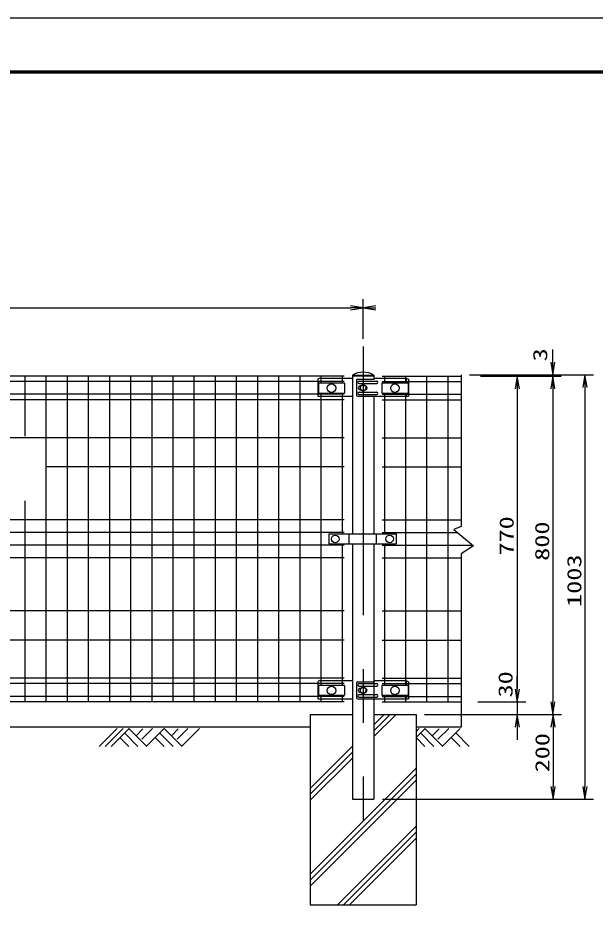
# Model space of a CAD drawing. Units: millimetres, scale not verified. Extents: x -1676 to 4264, y -2100 to 2100.
# Drawn here: x -7 to 1358, y -6 to 2100 of the extents above; entities that cross this region are included whole.
import ezdxf
from ezdxf.enums import TextEntityAlignment as Align

# ---------------------------------------------------------------- set-up
doc = ezdxf.new("R2010")
doc.units = ezdxf.units.MM
doc.header["$LTSCALE"] = 20
doc.linetypes.add('USER1', pattern=[50.8, 31.75, -6.35, 6.35, -6.35])
for name, color, linetype, lineweight in [('0-2_1', 7, 'Continuous', 25), ('0-3_0', 7, 'Continuous', 25), ('0-4_EXTCNT-L', 1, 'Continuous', 25), ('0-5_CENTLN-L', 4, 'USER1', 25), ('0-6_2', 7, 'Continuous', 25)]:
    doc.layers.add(name, color=color, linetype=linetype, lineweight=lineweight)
doc.styles.add('ＭＳ ゴシック', font='')
doc.styles.get('ＭＳ ゴシック').set_extended_font_data('MS Gothic')

# ---------------------------------------------------------------- blocks, each defined once
blk = doc.blocks.new('DARROWS')
at = {"layer": '0-3_0', "color": 2}
blk.add_line((0, 0), (-19.98, 0), dxfattribs=at)
blk.add_lwpolyline([(-20, -3.33), (0, 0), (-20, 3.33)], dxfattribs=at)

msp = doc.modelspace()

# ---------------------------------------------------------------- linework, layer by layer
at = {"layer": '0-2_1', "color": 4}
for p, q in [((764.48, 1253.56), (-1145.52, 1253.56)), ((9.48, 1253.56), (9.48, 1111.16)), ((59.48, 1253.56), (59.48, 1038.56)), ((109.48, 1253.56), (109.48, 1038.56)), ((159.48, 1253.56), (159.48, 483.56)), ((209.48, 1253.56), (209.48, 483.56)), ((259.48, 1253.56), (259.48, 483.56)), ((309.48, 1253.56), (309.48, 483.56)), ((359.48, 1253.56), (359.48, 483.56)), ((409.48, 1253.56), (409.48, 483.56)), ((459.48, 1253.56), (459.48, 483.56)), ((509.48, 1253.56), (509.48, 483.56)), ((559.48, 1253.56), (559.48, 483.56)), ((609.48, 1253.56), (609.48, 483.56)), ((659.48, 1253.56), (659.48, 483.56)), ((709.48, 1253.56), (709.48, 1236.31)), ((759.48, 1253.56), (759.48, 1236.31)), ((854.48, 1253.56), (1040.71, 1253.56)), ((859.48, 1253.56), (859.48, 1236.31)), ((909.48, 1253.56), (909.48, 1236.31)), ((959.48, 1253.56), (959.48, 483.56)), ((1009.48, 1253.56), (1009.48, 483.56)), ((1040.71, 1256.56), (1040.71, 897.81)), ((764.48, 1240.81), (-1145.52, 1240.81)), ((854.48, 1240.81), (1040.71, 1240.81)), ((764.48, 1210.56), (-1145.52, 1210.56)), ((709.48, 1213.31), (709.48, 1103.56)), ((759.48, 1213.31), (759.48, 1103.56)), ((854.48, 1210.56), (1040.71, 1210.56)), ((859.48, 1213.31), (859.48, 1103.56)), ((909.48, 1213.31), (909.48, 1103.56)), ((764.48, 1197.56), (-1145.52, 1197.56)), ((854.48, 1197.56), (1040.71, 1197.56)), ((764.48, 1107.56), (-1145.52, 1107.56)), ((709.48, 1103.56), (709.48, 643.42)), ((759.48, 1103.56), (759.48, 1038.56)), ((854.48, 1107.56), (1040.71, 1107.56)), ((859.48, 1103.56), (859.48, 1038.56)), ((759.48, 1069.15), (759.48, 880.23)), ((859.48, 1069.15), (859.48, 880.23)), ((764.48, 1038.56), (59.48, 1038.56)), ((59.48, 1038.56), (59.48, 483.56)), ((109.48, 1038.56), (109.48, 483.56)), ((854.48, 1038.56), (1040.71, 1038.56)), ((9.48, 958.46), (9.48, 483.56)), ((764.48, 913.56), (-1145.52, 913.56)), ((854.48, 913.56), (1040.71, 913.56)), ((1040.71, 897.81), (1024.12, 890.79)), ((764.48, 883.56), (-1145.52, 883.56)), ((854.48, 883.56), (1032.87, 883.56)), ((764.48, 853.56), (-1145.52, 853.56)), ((759.48, 856.9), (759.48, 747.24)), ((854.48, 853.56), (1069.18, 853.56)), ((764.48, 823.56), (-1145.52, 823.56)), ((854.48, 823.56), (1040.71, 823.56)), ((1040.71, 832.92), (1040.71, 423.56)), ((759.48, 747.24), (759.48, 629.56)), ((764.48, 698.56), (-1145.52, 698.56)), ((854.48, 698.56), (1040.71, 698.56)), ((709.48, 643.42), (709.48, 522.06)), ((759.48, 644.65), (759.48, 522.06)), ((859.48, 644.65), (859.48, 522.06)), ((764.48, 629.56), (-1145.52, 629.56)), ((854.48, 629.56), (1040.71, 629.56)), ((764.48, 539.56), (-1145.52, 539.56)), ((854.48, 539.56), (1040.71, 539.56)), ((764.48, 526.56), (-1145.52, 526.56)), ((854.48, 526.56), (1040.71, 526.56)), ((764.48, 496.31), (-1145.52, 496.31)), ((709.48, 499.06), (709.48, 483.56)), ((759.48, 499.06), (759.48, 483.56)), ((854.48, 496.31), (1040.71, 496.31)), ((859.48, 499.06), (859.48, 483.56)), ((909.48, 499.06), (909.48, 483.56)), ((764.48, 483.56), (-1145.52, 483.56)), ((854.48, 483.56), (1040.71, 483.56)), ((858.92, 453.56), (834.88, 429.53)), ((873.06, 453.56), (834.88, 415.38)), ((887.21, 453.56), (834.88, 401.24)), ((227.77, 420.55), (185.32, 378.1)), ((241.91, 420.55), (199.46, 378.1)), ((256.05, 420.55), (213.6, 378.1)), ((244.96, 409.95), (276.81, 378.1)), ((255.57, 420.56), (298.03, 378.1)), ((288.92, 419.45), (272.8, 403.33)), ((311.71, 420.55), (286.15, 394.98)), ((338.96, 420.55), (297.27, 378.86)), ((328.35, 409.95), (360.2, 378.1)), ((338.96, 420.56), (381.42, 378.1)), ((372.31, 419.45), (356.19, 403.33)), ((395.1, 420.55), (369.54, 394.98)), ((422.35, 420.55), (380.66, 378.86)), ((941.91, 420.55), (934.48, 413.13)), ((956.05, 420.55), (934.48, 398.99)), ((944.96, 409.95), (976.81, 378.1)), ((955.57, 420.56), (998.03, 378.1)), ((988.92, 419.45), (972.8, 403.33)), ((1011.71, 420.55), (986.15, 394.98)), ((1038.96, 420.55), (997.27, 378.86)), ((1028.35, 409.95), (1060.2, 378.1)), ((234.36, 399.35), (255.6, 378.1)), ((317.75, 399.35), (338.99, 378.1)), ((934.36, 399.35), (955.6, 378.1)), ((1017.75, 399.35), (1038.99, 378.1)), ((783.09, 377.74), (684.48, 279.12)), ((783.09, 363.59), (684.48, 264.98)), ((783.09, 349.45), (684.48, 250.84)), ((934.48, 326.42), (834.88, 226.82)), ((934.48, 298.13), (684.48, 48.13)), ((934.48, 312.27), (834.88, 212.67)), ((834.88, 226.82), (684.48, 76.42)), ((834.88, 212.67), (684.48, 62.27)), ((934.48, 189.42), (748.63, 3.56)), ((934.48, 175.28), (762.77, 3.56)), ((934.48, 161.14), (776.91, 3.56))]:
    msp.add_line(p, q, dxfattribs=at)
at = {"layer": '0-2_1'}
for p, q in [((707.38, 1248.73), (702.38, 1245.73)), ((702.38, 1245.73), (702.38, 1238.98)), ((707.48, 1248.73), (709.48, 1248.73)), ((709.48, 1248.73), (759.48, 1248.73)), ((759.48, 1248.73), (783.98, 1248.73)), ((784.08, 1255.56), (834.88, 1255.56)), ((784.08, 1255.56), (784.08, 1103.56)), ((793.69, 1243.73), (793.69, 1207.73)), ((795.69, 1245.73), (833.8, 1245.73)), ((834.88, 1255.56), (834.88, 1245.93)), ((836.8, 1248.73), (911.38, 1248.73)), ((911.38, 1248.73), (911.38, 1238.98)), ((916.38, 1245.73), (916.38, 1238.98)), ((702.38, 1238.98), (702.38, 1216.98)), ((800.05, 1241.73), (841.38, 1241.73)), ((800.05, 1235.73), (841.38, 1235.73)), ((802.39, 1230.23), (803.42, 1230.23)), ((911.38, 1238.98), (911.38, 1236.31)), ((916.38, 1238.98), (916.38, 1216.98)), ((702.38, 1216.98), (702.38, 1205.73)), ((702.38, 1205.73), (709.48, 1205.73)), ((709.48, 1205.73), (759.48, 1205.73)), ((759.48, 1205.73), (783.98, 1205.73)), ((795.69, 1205.73), (859.48, 1205.73)), ((800.05, 1215.73), (841.38, 1215.73)), ((800.05, 1209.73), (841.38, 1209.73)), ((802.39, 1221.23), (803.42, 1221.23)), ((834.88, 1205.73), (834.88, 1103.56)), ((859.48, 1205.73), (911.38, 1205.73)), ((911.08, 1205.73), (916.38, 1205.73)), ((911.38, 1213.31), (911.38, 1205.73)), ((916.38, 1216.98), (916.38, 1205.73)), ((784.08, 1103.56), (784.08, 1092.48)), ((834.88, 1103.56), (834.88, 1092.48)), ((784.08, 1091.42), (784.08, 880.23)), ((834.88, 1091.42), (834.88, 880.23)), ((727.94, 880.23), (887.62, 880.23)), ((775.3, 880.23), (775.3, 856.9)), ((840.26, 880.23), (840.26, 856.9)), ((727.94, 856.9), (887.62, 856.9)), ((784.08, 856.9), (784.08, 747.24)), ((834.88, 856.9), (834.88, 747.24)), ((784.08, 747.24), (784.08, 644.65)), ((834.88, 747.24), (834.88, 253.56)), ((784.08, 644.65), (784.08, 253.56)), ((834.88, 644.65), (834.88, 530.93)), ((707.38, 533.73), (702.38, 530.73)), ((707.48, 533.73), (709.48, 533.73)), ((709.48, 533.73), (759.48, 533.73)), ((759.48, 533.73), (783.98, 533.73)), ((793.69, 528.73), (793.69, 492.73)), ((795.69, 530.73), (833.8, 530.73)), ((800.05, 526.73), (841.38, 526.73)), ((836.8, 533.73), (911.38, 533.73)), ((911.08, 533.73), (911.38, 533.73)), ((911.38, 533.73), (916.38, 530.73)), ((911.38, 533.73), (911.38, 523.98)), ((800.05, 520.73), (841.38, 520.73)), ((802.39, 515.23), (803.42, 515.23)), ((802.39, 506.23), (803.42, 506.23)), ((911.38, 523.98), (911.38, 522.06)), ((702.38, 501.98), (702.38, 490.73)), ((702.38, 490.73), (709.48, 490.73)), ((709.48, 490.73), (759.48, 490.73)), ((759.48, 490.73), (783.98, 490.73)), ((795.69, 490.73), (859.48, 490.73)), ((800.05, 500.73), (841.38, 500.73)), ((800.05, 494.73), (841.38, 494.73)), ((834.88, 490.73), (834.88, 253.56)), ((859.48, 490.73), (911.38, 490.73)), ((911.08, 490.73), (916.38, 490.73)), ((911.38, 499.06), (911.38, 490.73)), ((916.38, 501.98), (916.38, 490.73)), ((684.48, 453.56), (684.48, 3.56)), ((684.48, 453.56), (784.08, 453.56)), ((834.88, 453.56), (934.48, 453.56)), ((934.48, 453.56), (934.48, 3.56)), ((684.48, 423.56), (-1065.52, 423.56)), ((1040.71, 423.56), (934.48, 423.56)), ((784.08, 253.56), (834.88, 253.56)), ((684.48, 3.56), (934.48, 3.56))]:
    msp.add_line(p, q, dxfattribs=at)
for points in [[(911.08, 1248.73), (911.38, 1248.73), (916.38, 1245.73)], [(702.38, 530.73), (702.38, 523.98), (702.38, 501.98)], [(916.38, 530.73), (916.38, 523.98), (916.38, 501.98)]]:
    msp.add_lwpolyline(points, dxfattribs=at)
at = {"layer": '0-2_1', "color": 4}
for points in [[(909.48, 1103.56), (909.48, 643.42), (909.48, 522.06)], [(1024.12, 890.79), (1070.59, 852.4), (1040.71, 832.92)], [(859.48, 856.9), (859.48, 747.24), (859.48, 629.56)]]:
    msp.add_lwpolyline(points, dxfattribs=at)
at = {"layer": '0-2_1'}
for centre, radius, start, end in [((809.48, 1213.56), 49.09, 58.83917, 121.16177), ((795.69, 1243.73), 2, 90, 180), ((833.8, 1248.73), 3, 270, 0), ((800.05, 1238.73), 3, 90, 270), ((802.39, 1225.73), 4.5, 90, 270), ((814.16, 1225.73), 4.5, 299.99991, 60.0015), ((841.38, 1238.73), 3, 270, 90), ((795.69, 1207.73), 2, 180, 270), ((800.05, 1212.73), 3, 90, 270), ((841.38, 1212.73), 3, 270, 90), ((795.69, 528.73), 2, 90, 180), ((800.05, 523.73), 3, 90, 270), ((833.8, 533.73), 3, 270, 0), ((841.38, 523.73), 3, 270, 90), ((802.39, 510.73), 4.5, 90, 270), ((814.16, 510.73), 4.5, 300.08078, 59.91922), ((795.69, 492.73), 2, 180, 270), ((800.05, 497.73), 3, 90, 270), ((841.38, 497.73), 3, 270, 90)]:
    msp.add_arc(centre, radius, start, end, dxfattribs=at)
at = {"layer": '0-3_0', "color": 2}
for p, q in [((1257.84, 1286.56), (1257.84, 1316.56)), ((1257.84, 1253.56), (1257.84, 1256.56)), ((1257.84, 1223.56), (1257.84, 1193.56))]:
    msp.add_line(p, q, dxfattribs=at)
at = {"layer": '0-3_0'}
for p, q in [((784.08, 1253.8), (834.88, 1253.8)), ((703.48, 1236.31), (703.48, 1213.31)), ((765.48, 1236.31), (703.48, 1236.31)), ((765.48, 1236.31), (765.48, 1213.31)), ((853.48, 1236.31), (853.48, 1213.31)), ((915.48, 1236.31), (853.48, 1236.31)), ((915.48, 1236.31), (915.48, 1213.31)), ((703.48, 1213.31), (765.48, 1213.31)), ((853.48, 1213.31), (915.48, 1213.31)), ((727.94, 880.23), (727.94, 856.9)), ((887.62, 880.23), (887.62, 856.9)), ((765.48, 522.06), (703.48, 522.06)), ((703.48, 522.06), (703.48, 499.06)), ((765.48, 522.06), (765.48, 499.06)), ((915.48, 522.06), (853.48, 522.06)), ((853.48, 522.06), (853.48, 499.06)), ((915.48, 522.06), (915.48, 499.06)), ((703.48, 499.06), (765.48, 499.06)), ((853.48, 499.06), (915.48, 499.06))]:
    msp.add_line(p, q, dxfattribs=at)
at = {"layer": '0-3_0', "color": 1}
for p, q in [((1080.71, 1256.56), (1277.84, 1256.56)), ((1106.84, 1253.56), (1277.84, 1253.56))]:
    msp.add_line(p, q, dxfattribs=at)
at = {"layer": '0-3_0', "color": 3}
msp.add_lwpolyline([(-1676.36, 2100), (4263.64, 2100), (4263.64, -2100), (-1676.36, -2100)], close=True, dxfattribs=at)
at = {"layer": '0-3_0'}
for points in [[(-1476.36, 1975), (4063.64, 1975), (4063.64, -1975), (-1476.36, -1975)], [(-1475.11, 1973.75), (4062.39, 1973.75), (4062.39, -1973.75), (-1475.11, -1973.75)], [(-1473.86, 1972.5), (4061.14, 1972.5), (4061.14, -1972.5), (-1473.86, -1972.5)], [(-1472.61, 1971.25), (4059.89, 1971.25), (4059.89, -1971.25), (-1472.61, -1971.25)], [(-1471.36, 1970), (4058.64, 1970), (4058.64, -1970), (-1471.36, -1970)]]:
    msp.add_lwpolyline(points, close=True, dxfattribs=at)
for centre, radius in [((734.48, 1224.81), 10.01), ((884.48, 1224.81), 10.01), ((743.52, 868.46), 8.87), ((871.94, 868.46), 8.87), ((734.48, 510.56), 10.01), ((884.48, 510.56), 10.01)]:
    msp.add_circle(centre, radius, dxfattribs=at)
at = {"layer": '0-4_EXTCNT-L'}
for p, q in [((809.48, 1341.25), (809.48, 1434.77)), ((1060.71, 1256.56), (1353.84, 1256.56)), ((1086.84, 1253.56), (1193.84, 1253.56)), ((1090.84, 1253.56), (1277.84, 1253.56)), ((1080.71, 483.56), (1193.84, 483.56)), ((1080.71, 483.56), (1193.84, 483.56)), ((954.48, 453.56), (1277.84, 453.56)), ((954.48, 453.56), (1193.84, 453.56)), ((954.48, 453.56), (1278.46, 453.56)), ((854.88, 253.56), (1353.84, 253.56)), ((854.88, 253.56), (1278.46, 253.56))]:
    msp.add_line(p, q, dxfattribs=at)
at = {"layer": '0-4_EXTCNT-L', "color": 2}
for p, q in [((-1160.52, 1414.77), (779.48, 1414.77)), ((1173.84, 1223.56), (1173.84, 513.56)), ((1257.84, 1223.56), (1257.84, 483.56)), ((1333.84, 1226.56), (1333.84, 283.56)), ((1173.84, 513.56), (1173.84, 543.56)), ((1173.84, 483.56), (1173.84, 453.56)), ((1173.84, 423.56), (1173.84, 393.56)), ((1258.46, 423.56), (1258.46, 283.56))]:
    msp.add_line(p, q, dxfattribs=at)
at = {"layer": '0-5_CENTLN-L'}
msp.add_line((809.48, 1323.01), (809.48, 202.56), dxfattribs=at)
at = {"layer": '0-6_2'}
for p, q in [((809.48, 1233.73), (802.56, 1229.73)), ((816.41, 1229.73), (809.48, 1233.73)), ((809.48, 518.73), (802.56, 514.73)), ((802.56, 514.73), (802.56, 506.73)), ((802.56, 506.73), (809.48, 502.73))]:
    msp.add_line(p, q, dxfattribs=at)
for points in [[(802.56, 1229.73), (802.56, 1221.73), (809.48, 1217.73)], [(809.48, 1217.73), (816.41, 1221.73), (816.41, 1229.73)], [(809.48, 502.73), (816.41, 506.73), (816.41, 514.73), (809.48, 518.73)]]:
    msp.add_lwpolyline(points, dxfattribs=at)
for centre in [(809.48, 1225.73), (809.48, 510.73)]:
    msp.add_circle(centre, 6.93, dxfattribs=at)

# ---------------------------------------------------------------- block references
at = {"layer": '0-3_0', "xscale": 1.5, "yscale": 1.5}
for p, rotation in [((1257.84, 1256.56), 270), ((1257.84, 1253.56), 90)]:
    msp.add_blockref('DARROWS', p, dxfattribs=dict(at, rotation=rotation))
at = {"layer": '0-4_EXTCNT-L', "xscale": 1.5, "yscale": 1.5}
msp.add_blockref('DARROWS', (809.48, 1414.77), dxfattribs=at)
for p, rotation in [((809.48, 1414.77), 180), ((1173.84, 1253.56), 90), ((1257.84, 1253.56), 90), ((1333.84, 1256.56), 90), ((1173.84, 483.56), 270), ((1173.84, 483.56), 270), ((1257.84, 453.56), 270), ((1173.84, 453.56), 90), ((1258.46, 453.56), 90), ((1258.46, 253.56), 270), ((1333.84, 253.56), 270)]:
    msp.add_blockref('DARROWS', p, dxfattribs=dict(at, rotation=rotation))

# ---------------------------------------------------------------- texts
at = {"layer": '0-3_0', "color": 3, "style": 'ＭＳ ゴシック', "width": 1.35}
msp.add_text('3', height=33.72, rotation=90, dxfattribs=at).set_placement((1254.67, 1288.1), align=Align.BOTTOM_LEFT)
at = {"layer": '0-4_EXTCNT-L', "color": 3, "style": 'ＭＳ ゴシック', "width": 1.35}
for s, p in [('770', (1175.32, 829.19)), ('800', (1259.32, 816.81)), ('1003', (1335.32, 707.81)), ('30', (1172.76, 493.88)), ('200', (1259.94, 316.81))]:
    msp.add_text(s, height=33.72, rotation=90, dxfattribs=at).set_placement(p, align=Align.BOTTOM_LEFT)

doc.saveas('drawing.dxf')
